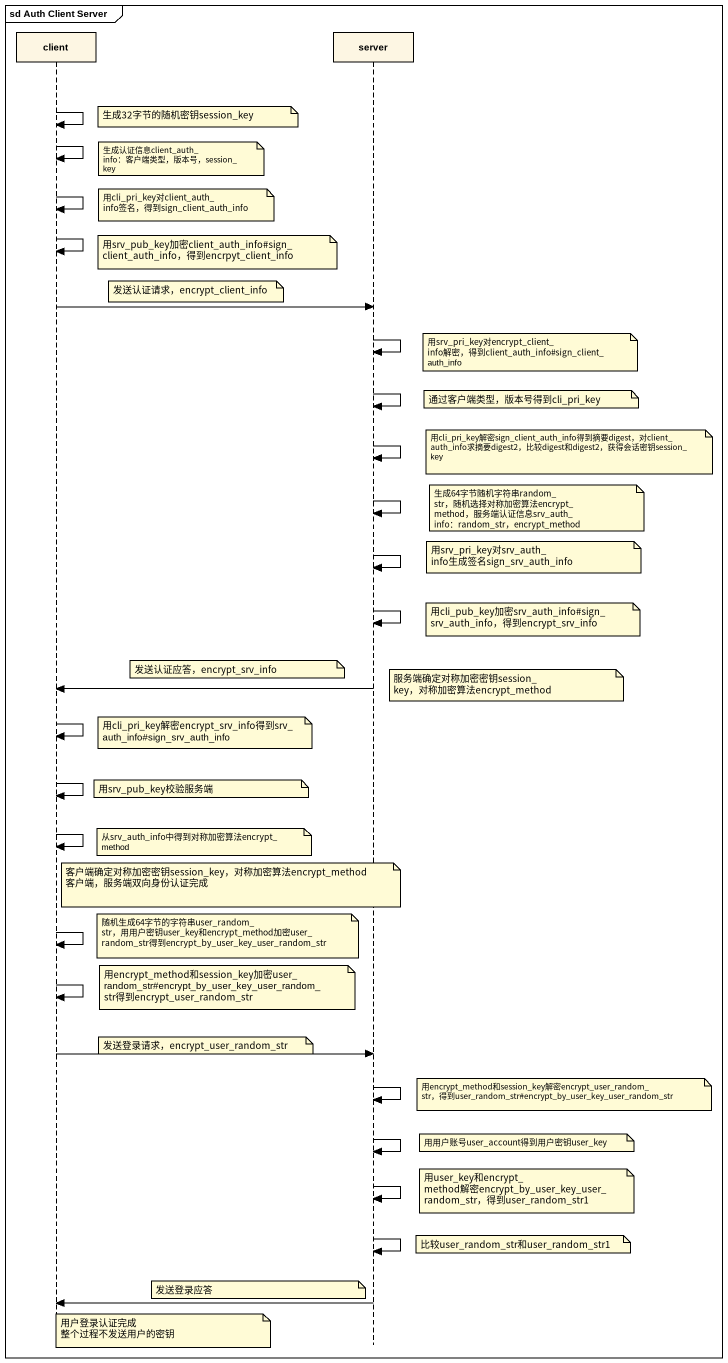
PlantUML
@startuml
mainframe sd Auth Client Server
hide footbox
participant client
participant server

client -> client
note right of client : 生成32字节的随机密钥session_key
client -> client
note right of client : 生成认证信息client_auth_info：客户端类型，版本号，session_key
client -> client
note right of client : 用cli_pri_key对client_auth_info签名，得到sign_client_auth_info
client -> client
note left of server : 用srv_pub_key加密client_auth_info#sign_client_auth_info，得到encrpyt_client_info
note right of client : 发送认证请求，encrypt_client_info
client -> server
server -> server
note right of server : 用srv_pri_key对encrypt_client_info解密，得到client_auth_info#sign_client_auth_info
server -> server
note right of server : 通过客户端类型，版本号得到cli_pri_key
server -> server
note right of server : 用cli_pri_key解密sign_client_auth_info得到摘要digest，对client_auth_info求摘要digest2，比较digest和digest2，获得会话密钥session_key
server -> server
note right of server : 生成64字节随机字符串random_str，随机选择对称加密算法encrypt_method，服务端认证信息srv_auth_info：random_str，encrypt_method
server -> server
note right of server : 用srv_pri_key对srv_auth_info生成签名sign_srv_auth_info
server -> server
note right of server : 用cli_pub_key加密srv_auth_info#sign_srv_auth_info，得到encrypt_srv_info
note left of server : 发送认证应答，encrypt_srv_info
note right of server : 服务端确定对称加密密钥session_key，对称加密算法encrypt_method
server -> client
client -> client
note right of client : 用cli_pri_key解密encrypt_srv_info得到srv_auth_info#sign_srv_auth_info
client -> client
note right of client : 用srv_pub_key校验服务端
client -> client
note right of client : 从srv_auth_info中得到对称加密算法encrypt_method
note over server
  客户端确定对称加密密钥session_key，对称加密算法encrypt_method
  客户端，服务端双向身份认证完成
end note
client -> client
note left of server : 随机生成64字节的字符串user_random_str，用用户密钥user_key和encrypt_method加密user_random_str得到encrypt_by_user_key_user_random_str
client -> client
note left of server : 用encrypt_method和session_key加密user_random_str#encrypt_by_user_key_user_random_str得到encrypt_user_random_str
note right of client : 发送登录请求，encrypt_user_random_str
client -> server
server -> server
note right of server : 用encrypt_method和session_key解密encrypt_user_random_str，得到user_random_str#encrypt_by_user_key_user_random_str
server -> server
note right of server : 用用户账号user_account得到用户密钥user_key
server -> server
note right of server : 用user_key和encrypt_method解密encrypt_by_user_key_user_random_str，得到user_random_str1
server -> server
note right of server : 比较user_random_str和user_random_str1
note left of server : 发送登录应答
server -> client
note over client
  用户登录认证完成
  整个过程不发送用户的密钥
end note
@enduml
